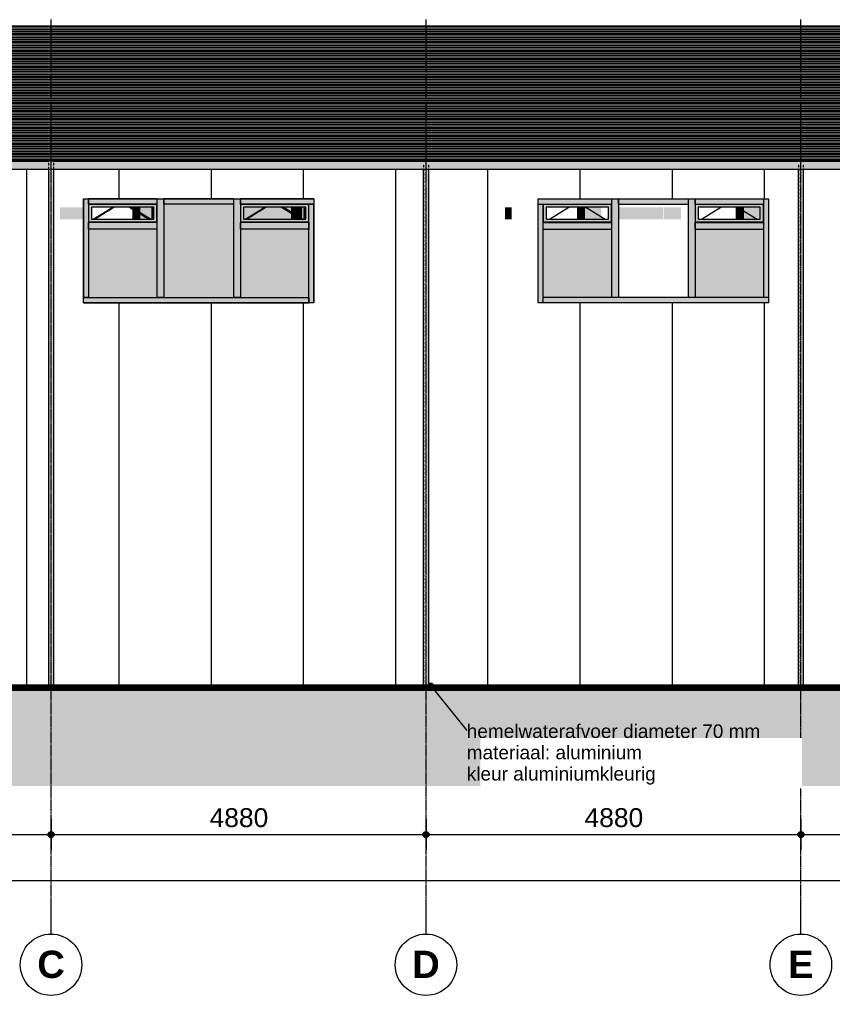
# Model space of a CAD drawing. Header units: millimetres. Extents: x 48682 to 485846, y -7071 to 11878.
# Drawn here: x 60914 to 71495, y -4018 to 8686 of the extents above; entities that cross this region are included whole.
import ezdxf

# ---------------------------------------------------------------- set-up
doc = ezdxf.new("R2010")
doc.units = ezdxf.units.MM
doc.linetypes.add('Grid Line', pattern=[22.225, 12.7, -3.175, 3.175, -3.175])
doc.linetypes.add('Hidden', pattern=[4, 2, -2])
for name, color, linetype, lineweight in [('A-ANNO-DIMS', 211, 'Continuous', 9), ('A-ANNO-DIMS-100', 211, 'Continuous', 9), ('A-DETL', 90, 'Continuous', 13), ('A-DOOR', 31, 'Continuous', 18), ('A-DOOR-GLAZ', 31, 'Continuous', 13), ('A-FLOR', 192, 'Continuous', 18), ('A-FLOR-PATT', 8, 'Continuous', 18), ('A-GLAZ', 151, 'Continuous', 18), ('A-GLAZ-CWMG', 51, 'Continuous', 13), ('A-WALL-PATT', 111, 'Continuous', 13), ('C-TOPO', 7, 'Continuous', 13), ('G-ANNO-TEXT', 231, 'Continuous', 9), ('S-COLS', 52, 'Continuous', 18), ('S-COLS-HDLN', 52, 'Hidden', 9), ('S-FNDN', 32, 'Continuous', 18), ('S-GRID', 1, 'Continuous', 9), ('S-GRID-IDEN', 1, 'Continuous', 18)]:
    doc.layers.add(name, color=color, linetype=linetype, lineweight=lineweight)
doc.styles.add('Arial', font='arial.ttf', dxfattribs={"height": 177.035928})
doc.styles.add('Arial_1', font='arial.ttf', dxfattribs={"height": 245.883234})
doc.styles.add('Arial_B', font='', dxfattribs={"height": 355.164671})
doc.styles.get('Arial_B').set_extended_font_data('Arial', bold=True)
doc.dimstyles.new('2_5mm', dxfattribs={"dimscale": 304.8, "dimtxt": 250, "dimasz": 0.918635, "dimexe": 0.656168, "dimexo": 0.0625, "dimgap": 0.082021, "dimtad": 1, "dimdec": 4, "dimzin": 0, "dimdsep": 46, "dimtxsty": 'Arial_1', "dimblk1": 'DOTSMALL', "dimblk2": 'DOTSMALL', "dimsah": 1, "dimcen": 0.09, "dimdle": 0.656168, "dimazin": 0, "dimtfac": 1, "dimtdec": 4, "dimtix": 1, "dimtmove": 0, "dimatfit": 3, "dimfxl": 0.656168, "dimfxlon": 1, "dimtvp": 1, "dimtolj": 1, "dimtzin": 0, "dimlwd": 13, "dimlwe": 13, "dimarcsym": 2})

# ---------------------------------------------------------------- blocks, each defined once
blk = doc.blocks.new('300_28_ISR_kolom_buis - ø70x3_6 2-8503993-200_rechts')
at = {"layer": 'S-COLS-HDLN', "linetype": 'Continuous', "lineweight": 18}
for points in [[(66196, 0), (66205, 0), (66205, 6740), (66170, 6740), (66170, 0), (66187, 0)], [(66214, 0), (66240, 0), (66240, 6740), (66205, 6740), (66205, 0)]]:
    blk.add_hatch(color=256, dxfattribs=at).paths.add_polyline_path(points, flags=0)
at = {"layer": 'A-DETL', "lineweight": 18}
for p, q in [((66170, 6740), (66170, 0)), ((66240, 0), (66240, 6740))]:
    blk.add_line(p, q, dxfattribs=at)
at = {"layer": 'S-COLS', "linetype": 'Hidden', "lineweight": 9}
for p, q in [((66173, 6800), (66173, 0)), ((66236, 6800), (66236, 0))]:
    blk.add_line(p, q, dxfattribs=at)
blk = doc.blocks.new('300_28_ISR_kolom_buis - ø70x3_6 2-V1-200_rechts')
at = {"layer": 'S-COLS-HDLN', "linetype": 'Continuous', "lineweight": 18}
h = blk.add_hatch(color=256, dxfattribs=at)
h.paths.add_polyline_path([(75964, 0), (75964, 6740), (75929, 6740), (75929, 0), (75955, 0)], flags=0)
h.paths.add_polyline_path([(75964, 6840), (75964, 6850), (75929, 6849), (75930, 6847), (75934, 6845), (75947, 6841), (75964, 6840)], flags=0)
h = blk.add_hatch(color=256, dxfattribs=at)
h.paths.add_polyline_path([(75964, 0), (75999, 0), (75999, 6740), (75964, 6740), (75964, 249)], flags=0)
h.paths.add_polyline_path([(75964, 6840), (75982, 6841), (75995, 6845), (75998, 6847), (75999, 6850), (75964, 6850)], flags=0)
at = {"layer": 'A-DETL', "lineweight": 18}
for p, q in [((75929, 6850), (75929, 6841)), ((75929, 6850), (75964, 6850)), ((75929, 6740), (75929, 0)), ((75964, 6850), (75999, 6850)), ((75999, 6841), (75999, 6850)), ((75999, 0), (75999, 6740))]:
    blk.add_line(p, q, dxfattribs=at)
at = {"layer": 'S-COLS', "linetype": 'Hidden', "lineweight": 9}
for p, q in [((75933, 6850), (75933, 0)), ((75996, 6850), (75996, 0))]:
    blk.add_line(p, q, dxfattribs=at)
blk = doc.blocks.new('32_DO_glas - 01-8532440-200_rechts')
at = {"layer": 'A-DOOR-GLAZ'}
blk.add_hatch(color=256, dxfattribs=at).paths.add_polyline_path([(70556, 6085), (70556, 6243), (70333, 6243), (70333, 6085), (70453, 6085)], flags=0)
blk = doc.blocks.new('Rectangular Mullion - 32_tussen_90x100-8431527-200_rechts')
at = {"layer": 'A-GLAZ-CWMG'}
blk.add_hatch(color=256, dxfattribs=at).paths.add_polyline_path([(68265, 6085), (68265, 6243), (68175, 6243), (68175, 6085), (68220, 6085)], flags=0)
for p, q in [((68175, 6243), (68175, 6085)), ((68265, 6243), (68265, 6085))]:
    blk.add_line(p, q, dxfattribs=at)
blk = doc.blocks.new('31_WI_RT62_BI_raam - BI_val-8481284-200_rechts')
at = {"layer": 'A-GLAZ'}
for points in [[(62642, 6085), (62642, 6243), (62640, 6243), (62640, 6085)], [(62643, 6085), (62661, 6085), (62661, 6243), (62642, 6243), (62642, 6085)]]:
    blk.add_hatch(color=256, dxfattribs=at).paths.add_polyline_path(points, flags=0)
at = {"layer": 'A-GLAZ', "lineweight": 13}
for p, q in [((61874, 6085), (62127, 6243)), ((62346, 6243), (62599, 6085))]:
    blk.add_line(p, q, dxfattribs=at)
at = {"layer": 'A-GLAZ', "linetype": 'Hidden', "lineweight": 13}
for p, q in [((61874, 6085), (62127, 6243)), ((62346, 6243), (62599, 6085))]:
    blk.add_line(p, q, dxfattribs=at)
at = {"layer": 'A-GLAZ'}
for p, q in [((62640, 6085), (62640, 6243)), ((62642, 6085), (62642, 6243))]:
    blk.add_line(p, q, dxfattribs=at)
blk = doc.blocks.new('31_WI_RT62_BI_raam - BI_val-8509481-200_rechts')
at = {"layer": 'A-GLAZ'}
for points in [[(64621, 6085), (64621, 6243), (64619, 6243), (64619, 6085)], [(64621, 6085), (64639, 6085), (64639, 6243), (64621, 6243), (64621, 6085)]]:
    blk.add_hatch(color=256, dxfattribs=at).paths.add_polyline_path(points, flags=0)
at = {"layer": 'A-GLAZ', "lineweight": 13}
for p, q in [((63852, 6085), (64105, 6243)), ((64324, 6243), (64578, 6085))]:
    blk.add_line(p, q, dxfattribs=at)
at = {"layer": 'A-GLAZ', "linetype": 'Hidden', "lineweight": 13}
for p, q in [((63852, 6085), (64105, 6243)), ((64324, 6243), (64578, 6085))]:
    blk.add_line(p, q, dxfattribs=at)
at = {"layer": 'A-GLAZ'}
for p, q in [((64619, 6085), (64619, 6243)), ((64621, 6085), (64621, 6243))]:
    blk.add_line(p, q, dxfattribs=at)
blk = doc.blocks.new('32_DO_glas - 01-8532562-200_rechts')
at = {"layer": 'A-DOOR-GLAZ'}
blk.add_hatch(color=256, dxfattribs=at).paths.add_polyline_path([(91831, 6085), (91919, 6085), (91919, 6243), (91831, 6243), (91831, 6118)], flags=0)
blk = doc.blocks.new('32_DO_glas - 01-8656808-200_rechts')
at = {"layer": 'A-DOOR-GLAZ'}
blk.add_hatch(color=256, dxfattribs=at).paths.add_polyline_path([(60684, 6085), (60797, 6085), (60797, 6243), (60409, 6243), (60409, 6085)], flags=0)
blk = doc.blocks.new('Rectangular Mullion - 32_tussen_90x100-8469392-200_rechts')
at = {"layer": 'A-GLAZ-CWMG'}
blk.add_hatch(color=256, dxfattribs=at).paths.add_polyline_path([(73663, 6085), (73698, 6085), (73698, 6243), (73608, 6243), (73608, 6085)], flags=0)
for p, q in [((73608, 6243), (73608, 6085)), ((73698, 6243), (73698, 6085))]:
    blk.add_line(p, q, dxfattribs=at)
blk = doc.blocks.new('31_WI_RT62_BI_raam - BI_draaival_links-8656817-200_rechts')
at = {"layer": 'A-GLAZ'}
for points in [[(64546, 6085), (64551, 6085), (64551, 6243), (64546, 6243), (64546, 6118)], [(64586, 6085), (64586, 6243), (64551, 6243), (64551, 6085), (64581, 6085)]]:
    blk.add_hatch(color=256, dxfattribs=at).paths.add_polyline_path(points, flags=0)
for p, q in [((64551, 6085), (64551, 6243)), ((64586, 6243), (64586, 6085))]:
    blk.add_line(p, q, dxfattribs=at)
blk = doc.blocks.new('32_DO_glas - 01-8656816-200_rechts')
at = {"layer": 'A-DOOR-GLAZ'}
blk.add_hatch(color=256, dxfattribs=at).paths.add_polyline_path([(64173, 6085), (64456, 6085), (64456, 6243), (63831, 6243), (63831, 6085), (64033, 6085)], flags=0)
blk = doc.blocks.new('32_DO_glas - 01-8509510-200_rechts')
at = {"layer": 'A-DOOR-GLAZ'}
blk.add_hatch(color=256, dxfattribs=at).paths.add_polyline_path([(102829, 5067), (103717, 5067), (103717, 5955), (102829, 5955), (102829, 5252)], flags=0)
blk = doc.blocks.new('Rectangular Mullion - 32_rechts_67x100_vlak-8481124-200_rechts')
at = {"layer": 'A-GLAZ-CWMG'}
blk.add_hatch(color=256, dxfattribs=at).paths.add_polyline_path([(101295, 6283), (101739, 6283), (101739, 6350), (100851, 6350), (100851, 6283), (101156, 6283)], flags=0)
for p, q in [((100851, 6283), (100851, 6350)), ((101739, 6350), (100851, 6350)), ((101739, 6283), (100851, 6283)), ((101739, 6350), (101739, 6283))]:
    blk.add_line(p, q, dxfattribs=at)
blk = doc.blocks.new('Rectangular Mullion - 32_links_67x100_vlak-8481125-200_rechts')
at = {"layer": 'A-GLAZ-CWMG'}
blk.add_hatch(color=256, dxfattribs=at).paths.add_polyline_path([(102831, 5000), (103717, 5000), (103717, 5067), (102784, 5067), (102784, 5000)], flags=0)
for p, q in [((102784, 5067), (103717, 5067)), ((102784, 5000), (103717, 5000)), ((103717, 5067), (103717, 5000))]:
    blk.add_line(p, q, dxfattribs=at)
blk = doc.blocks.new('Rectangular Mullion - 32_rechts_67x100_vlak-8509514-200_rechts')
at = {"layer": 'A-GLAZ-CWMG'}
blk.add_hatch(color=256, dxfattribs=at).paths.add_polyline_path([(100851, 5067), (100851, 6000), (100784, 6000), (100784, 5067)], flags=0)
for p, q in [((100784, 6000), (100784, 5067)), ((100851, 6000), (100851, 5067)), ((100851, 5067), (100784, 5067))]:
    blk.add_line(p, q, dxfattribs=at)
blk = doc.blocks.new('Rectangular Mullion - 32_links_67x100_vlak-8481179-200_rechts')
at = {"layer": 'A-GLAZ-CWMG'}
blk.add_hatch(color=256, dxfattribs=at).paths.add_polyline_path([(103784, 6000), (103784, 6283), (103717, 6283), (103717, 6000)], flags=0)
for p, q in [((103717, 6283), (103784, 6283)), ((103717, 6000), (103717, 6283)), ((103784, 6000), (103784, 6283))]:
    blk.add_line(p, q, dxfattribs=at)
blk = doc.blocks.new('32_DO_glas - 01-8466179-200_rechts')
at = {"layer": 'A-DOOR-GLAZ'}
blk.add_hatch(color=256, dxfattribs=at).paths.add_polyline_path([(102412, 5067), (102739, 5067), (102739, 6283), (101829, 6283), (101829, 5067), (102272, 5067)], flags=0)
blk = doc.blocks.new('Rectangular Mullion - 32_rechts_67x100_vlak-8481126-200_rechts')
at = {"layer": 'A-GLAZ-CWMG'}
blk.add_hatch(color=256, dxfattribs=at).paths.add_polyline_path([(103249, 6283), (103784, 6283), (103784, 6350), (102829, 6350), (102829, 6283), (103110, 6283)], flags=0)
for p, q in [((102829, 6283), (102829, 6350)), ((103784, 6350), (102829, 6350)), ((103784, 6283), (102829, 6283)), ((103784, 6350), (103784, 6283))]:
    blk.add_line(p, q, dxfattribs=at)
blk = doc.blocks.new('Rectangular Mullion - 32_links_67x100_vlak-8480892-200_rechts')
at = {"layer": 'A-GLAZ-CWMG'}
blk.add_hatch(color=256, dxfattribs=at).paths.add_polyline_path([(102784, 5000), (102784, 5067), (101784, 5067), (101784, 5000), (102552, 5000)], flags=0)
for p, q in [((101784, 5067), (102784, 5067)), ((101784, 5000), (102784, 5000))]:
    blk.add_line(p, q, dxfattribs=at)
blk = doc.blocks.new('Rectangular Mullion - 32_tussen_90x100-8249768-200_rechts')
at = {"layer": 'A-GLAZ-CWMG'}
blk.add_hatch(color=256, dxfattribs=at).paths.add_polyline_path([(102829, 5067), (102829, 6000), (102739, 6000), (102739, 5067)], flags=0)
for p, q in [((102739, 6000), (102739, 5067)), ((102829, 6000), (102829, 5067)), ((102829, 5067), (102739, 5067))]:
    blk.add_line(p, q, dxfattribs=at)
blk = doc.blocks.new('Rectangular Mullion - 32_rechts_67x100_vlak-8481127-200_rechts')
at = {"layer": 'A-GLAZ-CWMG'}
blk.add_hatch(color=256, dxfattribs=at).paths.add_polyline_path([(102272, 6283), (102739, 6283), (102739, 6350), (101829, 6350), (101829, 6283), (102133, 6283)], flags=0)
for p, q in [((101829, 6283), (101829, 6350)), ((102739, 6350), (101829, 6350)), ((102739, 6283), (101829, 6283)), ((102739, 6350), (102739, 6283))]:
    blk.add_line(p, q, dxfattribs=at)
blk = doc.blocks.new('Rectangular Mullion - 32_links_67x100_vlak-8480894-200_rechts')
at = {"layer": 'A-GLAZ-CWMG'}
blk.add_hatch(color=256, dxfattribs=at).paths.add_polyline_path([(101435, 5000), (101784, 5000), (101784, 5067), (100784, 5067), (100784, 5000), (101156, 5000)], flags=0)
for p, q in [((100784, 5000), (100784, 5067)), ((100784, 5067), (101784, 5067)), ((100784, 5000), (101784, 5000))]:
    blk.add_line(p, q, dxfattribs=at)
blk = doc.blocks.new('31_WI_RT62_BI_raam - BI_val-V10-200_rechts')
at = {"layer": 'A-GLAZ'}
h = blk.add_hatch(color=256, dxfattribs=at)
h.paths.add_polyline_path([(102829, 6045), (103717, 6045), (103717, 6283), (102829, 6283), (102829, 6112)], flags=0)
h.paths.add_polyline_path([(102869, 6050), (102834, 6050), (102834, 6278), (103712, 6278), (103712, 6050), (102970, 6050)], flags=0)
h = blk.add_hatch(color=256, dxfattribs=at)
h.paths.add_polyline_path([(102834, 6050), (103712, 6050), (103712, 6278), (102834, 6278), (102834, 6118)], flags=0)
h.paths.add_polyline_path([(103677, 6085), (102869, 6085), (102869, 6243), (103677, 6243), (103677, 6118)], flags=0)
for p, q in [((102834, 6050), (102834, 6278)), ((103712, 6278), (102834, 6278)), ((102869, 6243), (102869, 6085)), ((103677, 6243), (102869, 6243)), ((103677, 6085), (103677, 6243)), ((103712, 6278), (103712, 6050)), ((103712, 6050), (102834, 6050)), ((102869, 6085), (103677, 6085))]:
    blk.add_line(p, q, dxfattribs=at)
at = {"layer": 'A-GLAZ', "lineweight": 13}
for p, q in [((103164, 6243), (102911, 6085)), ((103636, 6085), (103383, 6243))]:
    blk.add_line(p, q, dxfattribs=at)
at = {"layer": 'A-GLAZ', "linetype": 'Hidden', "lineweight": 13}
for p, q in [((103164, 6243), (102911, 6085)), ((103636, 6085), (103383, 6243))]:
    blk.add_line(p, q, dxfattribs=at)
blk = doc.blocks.new('Rectangular Mullion - 32_rechts_67x100_vlak-8481204-200_rechts')
at = {"layer": 'A-GLAZ-CWMG'}
blk.add_hatch(color=256, dxfattribs=at).paths.add_polyline_path([(100784, 6000), (100851, 6000), (100851, 6350), (100784, 6350), (100784, 6022)], flags=0)
for p, q in [((100784, 6350), (100851, 6350)), ((100784, 6350), (100784, 6000)), ((100851, 6350), (100851, 6000))]:
    blk.add_line(p, q, dxfattribs=at)
blk = doc.blocks.new('Rectangular Mullion - 32_links_67x100_vlak-8509530-200_rechts')
at = {"layer": 'A-GLAZ-CWMG'}
blk.add_hatch(color=256, dxfattribs=at).paths.add_polyline_path([(103784, 5000), (103784, 6000), (103717, 6000), (103717, 5000)], flags=0)
for p, q in [((103717, 5000), (103717, 6000)), ((103784, 5000), (103784, 6000)), ((103784, 5000), (103717, 5000))]:
    blk.add_line(p, q, dxfattribs=at)
blk = doc.blocks.new('Rectangular Mullion - 32_tussen_90x100-8481085-200_rechts')
at = {"layer": 'A-GLAZ-CWMG'}
blk.add_hatch(color=256, dxfattribs=at).paths.add_polyline_path([(103389, 5955), (103717, 5955), (103717, 6045), (102829, 6045), (102829, 5955), (103110, 5955)], flags=0)
for p, q in [((102829, 5955), (102829, 6045)), ((103717, 6045), (102829, 6045)), ((103717, 6045), (103717, 5955)), ((103717, 5955), (102829, 5955))]:
    blk.add_line(p, q, dxfattribs=at)
blk = doc.blocks.new('Rectangular Mullion - 32_tussen_90x100-8481164-200_rechts')
at = {"layer": 'A-GLAZ-CWMG'}
blk.add_hatch(color=256, dxfattribs=at).paths.add_polyline_path([(102739, 6000), (102829, 6000), (102829, 6350), (102739, 6350), (102739, 6022)], flags=0)
for p, q in [((102739, 6350), (102829, 6350)), ((102739, 6350), (102739, 6000)), ((102829, 6350), (102829, 6000))]:
    blk.add_line(p, q, dxfattribs=at)
blk = doc.blocks.new('32_DO_glas - 01-8692261-200_rechts')
at = {"layer": 'A-DOOR-GLAZ'}
blk.add_hatch(color=256, dxfattribs=at).paths.add_polyline_path([(112321, 5067), (112536, 5067), (112536, 5955), (111648, 5955), (111648, 5067)], flags=0)
blk = doc.blocks.new('Rectangular Mullion - 32_rechts_67x100_vlak-8692244-200_rechts')
at = {"layer": 'A-GLAZ-CWMG'}
blk.add_hatch(color=256, dxfattribs=at).paths.add_polyline_path([(113995, 6283), (114514, 6283), (114514, 6350), (113626, 6350), (113626, 6283), (113716, 6283)], flags=0)
for p, q in [((113626, 6283), (113626, 6350)), ((113626, 6350), (114514, 6350)), ((113626, 6283), (114514, 6283)), ((114514, 6350), (114514, 6283))]:
    blk.add_line(p, q, dxfattribs=at)
blk = doc.blocks.new('Rectangular Mullion - 32_links_67x100_vlak-8692245-200_rechts')
at = {"layer": 'A-GLAZ-CWMG'}
blk.add_hatch(color=256, dxfattribs=at).paths.add_polyline_path([(111648, 5000), (112581, 5000), (112581, 5067), (111648, 5067)], flags=0)
for p, q in [((111648, 5000), (111648, 5067)), ((112581, 5067), (111648, 5067)), ((112581, 5000), (111648, 5000))]:
    blk.add_line(p, q, dxfattribs=at)
blk = doc.blocks.new('Rectangular Mullion - 32_rechts_67x100_vlak-8692262-200_rechts')
at = {"layer": 'A-GLAZ-CWMG'}
blk.add_hatch(color=256, dxfattribs=at).paths.add_polyline_path([(114554, 5067), (114581, 5067), (114581, 6000), (114514, 6000), (114514, 5067)], flags=0)
for p, q in [((114514, 6000), (114514, 5067)), ((114581, 6000), (114581, 5067)), ((114581, 5067), (114514, 5067))]:
    blk.add_line(p, q, dxfattribs=at)
blk = doc.blocks.new('Rectangular Mullion - 32_links_67x100_vlak-8692263-200_rechts')
at = {"layer": 'A-GLAZ-CWMG'}
blk.add_hatch(color=256, dxfattribs=at).paths.add_polyline_path([(111648, 6000), (111648, 6283), (111581, 6283), (111581, 6000)], flags=0)
for p, q in [((111581, 6283), (111648, 6283)), ((111581, 6000), (111581, 6283)), ((111648, 6000), (111648, 6283))]:
    blk.add_line(p, q, dxfattribs=at)
blk = doc.blocks.new('32_DO_glas - 01-8469398-200_rechts')
at = {"layer": 'A-DOOR-GLAZ'}
blk.add_hatch(color=256, dxfattribs=at).paths.add_polyline_path([(99255, 6085), (99835, 6085), (99835, 6243), (99255, 6243), (99255, 6214)], flags=0)
blk = doc.blocks.new('Rectangular Mullion - 32_rechts_67x100_vlak-8692246-200_rechts')
at = {"layer": 'A-GLAZ-CWMG'}
blk.add_hatch(color=256, dxfattribs=at).paths.add_polyline_path([(111581, 6283), (112536, 6283), (112536, 6350), (111581, 6350)], flags=0)
for p, q in [((111581, 6283), (111581, 6350)), ((111581, 6350), (112536, 6350)), ((111581, 6283), (112536, 6283)), ((112536, 6350), (112536, 6283))]:
    blk.add_line(p, q, dxfattribs=at)
blk = doc.blocks.new('Rectangular Mullion - 32_links_67x100_vlak-8692247-200_rechts')
at = {"layer": 'A-GLAZ-CWMG'}
blk.add_hatch(color=256, dxfattribs=at).paths.add_polyline_path([(112581, 5000), (113581, 5000), (113581, 5067), (112581, 5067)], flags=0)
for p, q in [((113581, 5067), (112581, 5067)), ((113581, 5000), (112581, 5000))]:
    blk.add_line(p, q, dxfattribs=at)
blk = doc.blocks.new('Rectangular Mullion - 32_tussen_90x100-8256226-200_rechts')
at = {"layer": 'A-GLAZ-CWMG'}
blk.add_hatch(color=256, dxfattribs=at).paths.add_polyline_path([(112626, 5067), (112626, 6000), (112536, 6000), (112536, 5067)], flags=0)
for p, q in [((112536, 6000), (112536, 5067)), ((112626, 6000), (112626, 5067)), ((112626, 5067), (112536, 5067))]:
    blk.add_line(p, q, dxfattribs=at)
blk = doc.blocks.new('Rectangular Mullion - 32_rechts_67x100_vlak-8692248-200_rechts')
at = {"layer": 'A-GLAZ-CWMG'}
blk.add_hatch(color=256, dxfattribs=at).paths.add_polyline_path([(112626, 6283), (113536, 6283), (113536, 6350), (112626, 6350)], flags=0)
for p, q in [((112626, 6283), (112626, 6350)), ((112626, 6350), (113536, 6350)), ((112626, 6283), (113536, 6283)), ((113536, 6350), (113536, 6283))]:
    blk.add_line(p, q, dxfattribs=at)
blk = doc.blocks.new('Rectangular Mullion - 32_links_67x100_vlak-8692249-200_rechts')
at = {"layer": 'A-GLAZ-CWMG'}
blk.add_hatch(color=256, dxfattribs=at).paths.add_polyline_path([(113581, 5000), (114581, 5000), (114581, 5067), (113581, 5067)], flags=0)
for p, q in [((114581, 5067), (113581, 5067)), ((114581, 5000), (113581, 5000)), ((114581, 5067), (114581, 5000))]:
    blk.add_line(p, q, dxfattribs=at)
blk = doc.blocks.new('31_WI_RT62_BI_raam - BI_val-8692271-200_rechts')
at = {"layer": 'A-GLAZ'}
h = blk.add_hatch(color=256, dxfattribs=at)
h.paths.add_polyline_path([(112531, 6045), (112536, 6045), (112536, 6283), (111648, 6283), (111648, 6045), (112496, 6045)], flags=0)
h.paths.add_polyline_path([(112460, 6050), (111653, 6050), (111653, 6278), (112531, 6278), (112531, 6050), (112496, 6050)], flags=0)
h = blk.add_hatch(color=256, dxfattribs=at)
h.paths.add_polyline_path([(111653, 6050), (112531, 6050), (112531, 6278), (111653, 6278), (111653, 6118)], flags=0)
h.paths.add_polyline_path([(112042, 6085), (111688, 6085), (111688, 6243), (112496, 6243), (112496, 6085), (112321, 6085)], flags=0)
for p, q in [((111653, 6050), (111653, 6278)), ((112531, 6278), (111653, 6278)), ((111688, 6243), (111688, 6085)), ((112496, 6243), (111688, 6243)), ((112496, 6085), (112496, 6243)), ((112531, 6278), (112531, 6050)), ((112531, 6050), (111653, 6050)), ((111688, 6085), (112496, 6085))]:
    blk.add_line(p, q, dxfattribs=at)
at = {"layer": 'A-GLAZ', "lineweight": 13}
for p, q in [((111729, 6085), (111983, 6243)), ((112201, 6243), (112455, 6085))]:
    blk.add_line(p, q, dxfattribs=at)
at = {"layer": 'A-GLAZ', "linetype": 'Hidden', "lineweight": 13}
for p, q in [((111729, 6085), (111983, 6243)), ((112201, 6243), (112455, 6085))]:
    blk.add_line(p, q, dxfattribs=at)
blk = doc.blocks.new('Rectangular Mullion - 32_rechts_67x100_vlak-8692278-200_rechts')
at = {"layer": 'A-GLAZ-CWMG'}
blk.add_hatch(color=256, dxfattribs=at).paths.add_polyline_path([(114581, 6000), (114581, 6350), (114514, 6350), (114514, 6000), (114554, 6000)], flags=0)
for p, q in [((114514, 6350), (114581, 6350)), ((114514, 6350), (114514, 6000)), ((114581, 6350), (114581, 6000))]:
    blk.add_line(p, q, dxfattribs=at)
blk = doc.blocks.new('Rectangular Mullion - 32_links_67x100_vlak-8692279-200_rechts')
at = {"layer": 'A-GLAZ-CWMG'}
blk.add_hatch(color=256, dxfattribs=at).paths.add_polyline_path([(111648, 5000), (111648, 6000), (111581, 6000), (111581, 5000)], flags=0)
for p, q in [((111581, 5000), (111581, 6000)), ((111648, 5000), (111648, 6000)), ((111648, 5000), (111581, 5000))]:
    blk.add_line(p, q, dxfattribs=at)
blk = doc.blocks.new('Rectangular Mullion - 32_tussen_90x100-8692250-200_rechts')
at = {"layer": 'A-GLAZ-CWMG'}
blk.add_hatch(color=256, dxfattribs=at).paths.add_polyline_path([(111648, 5955), (112536, 5955), (112536, 6045), (111648, 6045), (111648, 6022)], flags=0)
for p, q in [((111648, 5955), (111648, 6045)), ((111648, 6045), (112536, 6045)), ((112536, 6045), (112536, 5955)), ((111648, 5955), (112536, 5955))]:
    blk.add_line(p, q, dxfattribs=at)
blk = doc.blocks.new('Rectangular Mullion - 32_tussen_90x100-8692251-200_rechts')
at = {"layer": 'A-GLAZ-CWMG'}
blk.add_hatch(color=256, dxfattribs=at).paths.add_polyline_path([(112536, 6000), (112626, 6000), (112626, 6350), (112536, 6350), (112536, 6022)], flags=0)
for p, q in [((112536, 6350), (112626, 6350)), ((112536, 6350), (112536, 6000)), ((112626, 6350), (112626, 6000))]:
    blk.add_line(p, q, dxfattribs=at)
blk = doc.blocks.new('Grid - r_4_0mm-300507-200_rechts')
at = {"layer": 'S-GRID-IDEN'}
blk.add_circle((51565, -3618), 400, dxfattribs=at)
blk = doc.blocks.new('DIMBLOCK2-200_rechts')
at = {"layer": 'A-ANNO-DIMS-100', "lineweight": 25}
h = blk.add_hatch(color=256, dxfattribs=at)
edge = h.paths.add_edge_path(flags=0)
edge.add_arc((56445, -1923), 35, 0, 360)
h = blk.add_hatch(color=256, dxfattribs=at)
edge = h.paths.add_edge_path(flags=0)
edge.add_arc((61325, -1923), 35, 0, 360)
at = {"layer": 'A-ANNO-DIMS-100', "lineweight": 13}
for p, q in [((56445, -1723), (56445, -2123)), ((56445, -1923), (56445, -1723)), ((61325, -1723), (61325, -2123)), ((61325, -1923), (61325, -1723)), ((56445, -1923), (61325, -1923))]:
    blk.add_line(p, q, dxfattribs=at)
at = {"layer": 'A-ANNO-DIMS-100', "lineweight": 25}
for centre in [(56445, -1923), (61325, -1923)]:
    blk.add_circle(centre, 35, dxfattribs=at)
at = {"layer": 'A-ANNO-DIMS-100', "color": 0, "lineweight": 13, "insert": (58508, -1580), "char_height": 245.9, "width": 904.62, "attachment_point": 1, "line_spacing_factor": 0.938532, "style": 'Arial_1'}
blk.add_mtext('4880', dxfattribs=at)
blk = doc.blocks.new('_DotSmall')
at = {"color": 0, "linetype": 'ByBlock', "const_width": 0.5}
blk.add_lwpolyline([(-0.0625, 0, 1), (0.0625, 0, 1)], format="xyb", close=True, dxfattribs=at)
blk = doc.blocks.new('DIMBLOCK3-200_rechts')
at = {"layer": 'A-ANNO-DIMS-100', "lineweight": 25}
h = blk.add_hatch(color=256, dxfattribs=at)
edge = h.paths.add_edge_path(flags=0)
edge.add_arc((61325, -1923), 35, 0, 360)
h = blk.add_hatch(color=256, dxfattribs=at)
edge = h.paths.add_edge_path(flags=0)
edge.add_arc((66205, -1923), 35, 0, 360)
at = {"layer": 'A-ANNO-DIMS-100', "lineweight": 13}
for p, q in [((61325, -1723), (61325, -2123)), ((61325, -1923), (61325, -1723)), ((66205, -1723), (66205, -2123)), ((66205, -1923), (66205, -1723)), ((61325, -1923), (66205, -1923))]:
    blk.add_line(p, q, dxfattribs=at)
at = {"layer": 'A-ANNO-DIMS-100', "lineweight": 25}
for centre in [(61325, -1923), (66205, -1923)]:
    blk.add_circle(centre, 35, dxfattribs=at)
at = {"layer": 'A-ANNO-DIMS-100', "color": 0, "lineweight": 13, "insert": (63388, -1580), "char_height": 245.9, "width": 904.62, "attachment_point": 1, "line_spacing_factor": 0.938532, "style": 'Arial_1'}
blk.add_mtext('4880', dxfattribs=at)
blk = doc.blocks.new('DIMBLOCK4-200_rechts')
at = {"layer": 'A-ANNO-DIMS-100', "lineweight": 25}
h = blk.add_hatch(color=256, dxfattribs=at)
edge = h.paths.add_edge_path(flags=0)
edge.add_arc((66205, -1923), 35, 0, 360)
h = blk.add_hatch(color=256, dxfattribs=at)
edge = h.paths.add_edge_path(flags=0)
edge.add_arc((71085, -1923), 35, 0, 360)
at = {"layer": 'A-ANNO-DIMS-100', "lineweight": 13}
for p, q in [((66205, -1723), (66205, -2123)), ((66205, -1923), (66205, -1723)), ((71085, -1723), (71085, -2123)), ((71085, -1923), (71085, -1723)), ((66205, -1923), (71085, -1923))]:
    blk.add_line(p, q, dxfattribs=at)
at = {"layer": 'A-ANNO-DIMS-100', "lineweight": 25}
for centre in [(66205, -1923), (71085, -1923)]:
    blk.add_circle(centre, 35, dxfattribs=at)
at = {"layer": 'A-ANNO-DIMS-100', "color": 0, "lineweight": 13, "insert": (68268, -1580), "char_height": 245.9, "width": 904.62, "attachment_point": 1, "line_spacing_factor": 0.938532, "style": 'Arial_1'}
blk.add_mtext('4880', dxfattribs=at)
blk = doc.blocks.new('DIMBLOCK5-200_rechts')
at = {"layer": 'A-ANNO-DIMS-100', "lineweight": 25}
h = blk.add_hatch(color=256, dxfattribs=at)
edge = h.paths.add_edge_path(flags=0)
edge.add_arc((71085, -1923), 35, 0, 360)
h = blk.add_hatch(color=256, dxfattribs=at)
edge = h.paths.add_edge_path(flags=0)
edge.add_arc((75964, -1923), 35, 0, 360)
at = {"layer": 'A-ANNO-DIMS-100', "lineweight": 13}
for p, q in [((71085, -1723), (71085, -2123)), ((71085, -1923), (71085, -1723)), ((75964, -1723), (75964, -2123)), ((75964, -1923), (75964, -1723)), ((71085, -1923), (75964, -1923))]:
    blk.add_line(p, q, dxfattribs=at)
at = {"layer": 'A-ANNO-DIMS-100', "lineweight": 25}
for centre in [(71085, -1923), (75964, -1923)]:
    blk.add_circle(centre, 35, dxfattribs=at)
at = {"layer": 'A-ANNO-DIMS-100', "color": 0, "lineweight": 13, "insert": (73147, -1580), "char_height": 245.9, "width": 904.62, "attachment_point": 1, "line_spacing_factor": 0.938532, "style": 'Arial_1'}
blk.add_mtext('4880', dxfattribs=at)
blk = doc.blocks.new('DIMBLOCK14-200_rechts')
at = {"layer": 'A-ANNO-DIMS-100', "lineweight": 25}
h = blk.add_hatch(color=256, dxfattribs=at)
edge = h.paths.add_edge_path(flags=0)
edge.add_arc((51565, -2523), 35, 0, 360)
h = blk.add_hatch(color=256, dxfattribs=at)
edge = h.paths.add_edge_path(flags=0)
edge.add_arc((115002, -2523), 35, 0, 360)
at = {"layer": 'A-ANNO-DIMS-100', "lineweight": 13}
for p, q in [((51565, -2323), (51565, -2723)), ((51565, -2523), (51565, -2323)), ((115002, -2323), (115002, -2723)), ((115002, -2523), (115002, -2323)), ((51365, -2523), (115002, -2523))]:
    blk.add_line(p, q, dxfattribs=at)
at = {"layer": 'A-ANNO-DIMS-100', "lineweight": 25}
for centre in [(51565, -2523), (115002, -2523)]:
    blk.add_circle(centre, 35, dxfattribs=at)
at = {"layer": 'A-ANNO-DIMS-100', "color": 0, "lineweight": 13, "insert": (82813, -2180), "char_height": 245.9, "width": 1130.77, "attachment_point": 1, "line_spacing_factor": 0.938532, "style": 'Arial_1'}
blk.add_mtext('63437', dxfattribs=at)

msp = doc.modelspace()

# ---------------------------------------------------------------- hatches: boundary and pattern name
at = {"layer": 'A-FLOR'}
msp.add_hatch(color=256, dxfattribs=at).paths.add_polyline_path([(115111.81041, 6740), (115552.45215, 6740), (115552.45215, 6840), (51145.45215, 6840), (51145.45215, 6740), (114972.25142, 6740)], flags=0)
at = {"layer": 'A-FLOR-PATT', "lineweight": 9}
h = msp.add_hatch(dxfattribs=at)
h.set_pattern_fill('FP_4', color=256, style=0, pattern_type=2)
h.set_pattern_definition([(0, (0, -8981.513), (0, 20.878), [])])
h.paths.add_polyline_path([(51145.45215, 6840), (115552.45215, 6840), (115552.45215, 8599.32706), (51145.45215, 8599.32706), (51145.45215, 7946.27762)], flags=0)
h.paths.add_polyline_path([(115002.45215, 6840), (114984.95215, 6841.26764), (114972.14126, 6844.73091), (114968.64474, 6847.01293), (114967.45215, 6850), (115037.45215, 6849.46183), (115036.25955, 6847.01293), (115032.76304, 6844.73091), (115019.95215, 6841.26764), (115011.51081, 6840.3224)], flags=0)
h.paths.add_polyline_path([(90603.60599, 6840), (90586.10599, 6841.26764), (90573.2951, 6844.73091), (90569.79859, 6847.01293), (90568.60599, 6850), (90638.60599, 6849.46183), (90637.4134, 6847.01293), (90633.91688, 6844.73091), (90621.10599, 6841.26764), (90612.66466, 6840.3224)], flags=0)
h.paths.add_polyline_path([(56445.22138, 6840), (56427.72138, 6841.26764), (56414.91049, 6844.73091), (56411.41397, 6847.01293), (56410.22138, 6850), (56480.22138, 6849.46183), (56479.02878, 6847.01293), (56475.53227, 6844.73091), (56462.72138, 6841.26764), (56454.28004, 6840.3224)], flags=0)
h.paths.add_polyline_path([(110122.68292, 6840), (110105.18292, 6841.26764), (110092.37203, 6844.73091), (110088.87551, 6847.01293), (110087.6868, 6850), (110157.68292, 6849.46183), (110156.49032, 6847.01293), (110152.9938, 6844.73091), (110140.18292, 6841.26764), (110131.74158, 6840.3224)], flags=0)
h.paths.add_polyline_path([(61324.99061, 6840), (61307.49061, 6841.26764), (61294.67972, 6844.73091), (61291.1832, 6847.01293), (61289.99061, 6850), (61359.99061, 6849.46183), (61358.79801, 6847.01293), (61355.3015, 6844.73091), (61342.49061, 6841.26764), (61334.04927, 6840.3224)], flags=0)
h.paths.add_polyline_path([(85723.83676, 6840), (85706.33676, 6841.26764), (85693.52587, 6844.73091), (85690.02936, 6847.01293), (85688.83676, 6850), (85758.83676, 6849.46183), (85757.64417, 6847.01293), (85754.14765, 6844.73091), (85741.33676, 6841.26764), (85732.89543, 6840.3224)], flags=0)
h.paths.add_polyline_path([(105242.91368, 6840), (105225.41368, 6841.26764), (105212.6028, 6844.73091), (105209.10628, 6847.01293), (105207.91368, 6850), (105277.91368, 6849.46183), (105276.72109, 6847.01293), (105273.22457, 6844.73091), (105260.41368, 6841.26764), (105251.97235, 6840.3224)], flags=0)
h.paths.add_polyline_path([(95483.37522, 6840), (95465.87522, 6841.26764), (95453.06433, 6844.73091), (95449.56782, 6847.01293), (95448.37522, 6850), (95518.37522, 6849.46183), (95517.18263, 6847.01293), (95513.68611, 6844.73091), (95500.87522, 6841.26764), (95492.43389, 6840.3224)], flags=0)
h.paths.add_polyline_path([(75964.2983, 6840), (75946.7983, 6841.26764), (75933.98741, 6844.73091), (75930.4909, 6847.01293), (75929.2983, 6850), (75999.2983, 6849.46183), (75998.1057, 6847.01293), (75994.60919, 6844.73091), (75981.7983, 6841.26764), (75973.35697, 6840.3224)], flags=0)
h.paths.add_polyline_path([(100363.14445, 6840), (100345.64445, 6841.26764), (100332.83356, 6844.73091), (100329.33705, 6847.01293), (100328.14445, 6850), (100398.14445, 6849.46183), (100396.95186, 6847.01293), (100393.45534, 6844.73091), (100380.64445, 6841.26764), (100372.20312, 6840.3224)], flags=0)
h.paths.add_polyline_path([(80844.06753, 6840), (80826.56753, 6841.26764), (80813.75664, 6844.73091), (80810.26013, 6847.01293), (80809.06753, 6850), (80879.06753, 6849.46183), (80877.87493, 6847.01293), (80874.37842, 6844.73091), (80861.56753, 6841.26764), (80853.1262, 6840.3224)], flags=0)
at = {"layer": 'A-WALL-PATT', "lineweight": 9}
h = msp.add_hatch(dxfattribs=at)
h.set_pattern_fill('FP_3', color=256, style=0, pattern_type=2)
h.set_pattern_definition([(90, (51410.5, 0), (-1200, 7e-14), [])])
h.paths.add_polyline_path([(51460.45215, 0), (56410.22138, 0), (56410.22138, 6740), (51360.45215, 6740), (51360.45215, 800), (51460.45215, 800), (51460.45215, 15.19534)], flags=0)
h.paths.add_polyline_path([(115077.45215, 0), (115077.45215, 6740), (115037.45215, 6740), (115037.45215, 0)], flags=0)
h.paths.add_polyline_path([(114967.45215, 0), (114967.45215, 6740), (110157.68292, 6740), (110157.68292, 0), (114832.69243, 0)], flags=0)
h.paths.add_polyline_path([(110087.68292, 0), (110087.68292, 6740), (105277.91368, 6740), (105277.91368, 0), (108971.21489, 0)], flags=0)
h.paths.add_polyline_path([(56480.22138, 0), (61289.99061, 0), (61289.99061, 6740), (56480.22138, 6740), (56480.22138, 57.01089)], flags=0)
h.paths.add_polyline_path([(61359.99061, 0), (66169.75984, 0), (66169.75984, 6740), (61359.99061, 6740), (61359.99061, 249.43203)], flags=0)
h.paths.add_polyline_path([(66239.75984, 0), (71049.52907, 0), (71049.52907, 6740), (66239.75984, 6740), (66239.75984, 57.01089)], flags=0)
h.paths.add_polyline_path([(71119.52907, 0), (75929.2983, 0), (75929.2983, 6740), (71119.52907, 6740), (71119.52907, 57.01089)], flags=0)
h.paths.add_polyline_path([(75999.2983, 0), (80809.06753, 0), (80809.06753, 6740), (75999.2983, 6740), (75999.2983, 249.43203)], flags=0)
h.paths.add_polyline_path([(80879.06753, 0), (85688.83676, 0), (85688.83676, 6740), (80879.06753, 6740), (80879.06753, 249.43203)], flags=0)
h.paths.add_polyline_path([(85758.83676, 0), (90568.60599, 0), (90568.60599, 6740), (85758.83676, 6740), (85758.83676, 249.43203)], flags=0)
h.paths.add_polyline_path([(90638.60599, 0), (95448.37522, 0), (95448.37522, 6740), (90638.60599, 6740), (90638.60599, 57.01089)], flags=0)
h.paths.add_polyline_path([(105207.91368, 0), (105207.91368, 6740), (100398.14445, 6740), (100398.14445, 0), (105203.12219, 0)], flags=0)
h.paths.add_polyline_path([(95518.37522, 0), (100328.14445, 0), (100328.14445, 6740), (95518.37522, 6740), (95518.37522, 249.43203)], flags=0)
h.paths.add_polyline_path([(106701.46996, 5000), (106701.46996, 6350), (109701.46996, 6350), (109701.46996, 5000), (106738.27107, 5000)], flags=0)
h.paths.add_polyline_path([(93340.60812, 5000), (91024.81894, 5000), (91024.81894, 6350), (94024.81894, 6350), (94024.81894, 5000)], flags=0)
h.paths.add_polyline_path([(87182.39304, 5000), (87182.39304, 6350), (90182.39304, 6350), (90182.39304, 5000), (87758.24856, 5000)], flags=0)
h.paths.add_polyline_path([(54986.6651, 5000), (51986.6651, 5000), (51986.6651, 6350), (54986.6651, 6350), (54986.6651, 5637.22394)], flags=0)
h.paths.add_polyline_path([(77422.85458, 5000), (77422.85458, 6350), (80422.85458, 6350), (80422.85458, 5000), (77430.88337, 5000)], flags=0)
h.paths.add_polyline_path([(62079.39458, 5000), (61746.20356, 5000), (61746.20356, 6350), (64746.20356, 6350), (64746.20356, 5000), (63195.86649, 5000)], flags=0)
h.paths.add_polyline_path([(102272.38342, 5000), (100784.35741, 5000), (100784.35741, 6350), (103784.35741, 6350), (103784.35741, 5000), (102551.5014, 5000)], flags=0)
h.paths.add_polyline_path([(67663.31612, 5000), (67663.31612, 6350), (70663.31612, 6350), (70663.31612, 5000), (68778.22605, 5000)], flags=0)
h.paths.add_polyline_path([(111581.23919, 5000), (111581.23919, 6350), (114581.23919, 6350), (114581.23919, 5000), (112320.63063, 5000)], flags=0)
h.paths.add_polyline_path([(96941.9315, 5000), (96941.9315, 6350), (99941.9315, 6350), (99941.9315, 5000), (97806.49577, 5000)], flags=0)
h.paths.add_polyline_path([(71505.74202, 5000), (71505.74202, 6350), (74505.74202, 6350), (74505.74202, 5000), (71569.40583, 5000)], flags=0)
h.paths.add_polyline_path([(81265.28048, 5000), (81265.28048, 6350), (84265.28048, 6350), (84265.28048, 5000), (82175.889, 5000)], flags=0)
h.paths.add_polyline_path([(60903.77766, 5000), (57903.77766, 5000), (57903.77766, 6350), (60903.77766, 6350), (60903.77766, 5637.22394)], flags=0)
h = msp.add_hatch(dxfattribs=at)
h.set_pattern_fill('FP_1', color=256, style=0, pattern_type=2)
h.set_pattern_definition([(90, (49852.5, 0), (-1200, 7e-14), [])])
h.paths.add_polyline_path([(115217.45215, 800), (115217.45215, 5000), (115177.45215, 5000), (115177.45215, 800)], flags=0)
h.paths.add_polyline_path([(73608.45215, 6085), (73608.45215, 6243), (73590.74202, 6243), (73590.74202, 6085)], flags=0)
h.paths.add_polyline_path([(64618.75215, 6085), (64618.75215, 6243), (64585.74973, 6243), (64585.74973, 6085), (64591.45638, 6085)], flags=0)
h.paths.add_polyline_path([(101435.02948, 6085), (101678.60599, 6085), (101678.60599, 6243), (101402.74973, 6243), (101402.74973, 6085)], flags=0)
h.paths.add_polyline_path([(91386.78227, 6085), (91701.15456, 6085), (91701.15456, 6243), (91131.81894, 6243), (91131.81894, 6085), (91247.22328, 6085)], flags=0)
h.paths.add_polyline_path([(77529.85458, 6085), (77718.04732, 6085), (77718.04732, 6243), (77529.85458, 6243), (77529.85458, 6118.27679)], flags=0)
h.paths.add_polyline_path([(109594.46996, 6085), (109594.46996, 6243), (109286.85697, 6243), (109286.85697, 6085), (109529.45085, 6085)], flags=0)
h.paths.add_polyline_path([(79507.85458, 6085), (79531.15456, 6085), (79531.15456, 6243), (79507.85458, 6243), (79507.85458, 6118.27679)], flags=0)
h.paths.add_polyline_path([(89267.39304, 6085), (90018.04732, 6085), (90018.04732, 6243), (89267.39304, 6243), (89267.39304, 6118.27679)], flags=0)
h.paths.add_polyline_path([(103656.90599, 6085), (103656.90599, 6243), (103136.85697, 6243), (103136.85697, 6085), (103528.41432, 6085)], flags=0)
h.paths.add_polyline_path([(115217.45215, 6350), (115217.45215, 6740), (115177.45215, 6740), (115177.45215, 6350)], flags=0)
at = {"layer": 'C-TOPO'}
msp.add_hatch(color=256, dxfattribs=at).paths.add_polyline_path([(115670.04637, -1289.93709), (120135.93402, -1289.93709), (120135.93402, -10), (48681.73163, -10), (48681.73163, -1289.93709), (114553.57445, -1289.93709)], flags=0)
at = {"layer": 'G-ANNO-TEXT'}
h = msp.add_hatch(color=250, dxfattribs=at)
edge = h.paths.add_edge_path(flags=0)
edge.add_arc((66267.43362, 14.33637), 35, 0, 360)
at = {"layer": 'S-FNDN'}
msp.add_hatch(color=256, dxfattribs=at).paths.add_polyline_path([(114972.25142, -10), (115077.45215, -10), (115077.45215, 0), (51360.45215, 0), (51360.45215, -10), (114832.69243, -10)], flags=0)

# ---------------------------------------------------------------- linework, layer by layer
at = {"layer": 'A-DETL', "lineweight": 18}
for p, q in [((115552.45215, 8600), (51145.45215, 8600)), ((51145.45215, 6740), (115552.45215, 6740)), ((61746.20356, 5000), (61746.20356, 6350)), ((61746.20356, 6350), (64746.20356, 6350)), ((64746.20356, 6350), (64746.20356, 5000)), ((67663.31612, 5000), (67663.31612, 6350)), ((67663.31612, 6350), (70663.31612, 6350)), ((70663.31612, 6350), (70663.31612, 5000)), ((64746.20356, 5000), (61746.20356, 5000)), ((70663.31612, 5000), (67663.31612, 5000)), ((51280.45215, 0), (115177.45215, 0))]:
    msp.add_line(p, q, dxfattribs=at)
at = {"layer": 'A-FLOR'}
msp.add_line((115552.45215, 6840), (51145.45215, 6840), dxfattribs=at)
at = {"layer": 'C-TOPO', "lineweight": 100}
msp.add_line((48681.73163, -10), (120135.93402, -10), dxfattribs=at)
at = {"layer": 'C-TOPO'}
msp.add_line((48681.73163, -10), (120135.93402, -10), dxfattribs=at)
at = {"layer": 'G-ANNO-TEXT', "color": 250}
msp.add_line((66267.43362, 14.33637), (66734.91498, -567.77038), dxfattribs=at)
msp.add_circle((66267.43362, 14.33637), 35, dxfattribs=at)
at = {"layer": 'S-GRID', "lineweight": 18}
for p, q in [((61324.99061, 8285.92369), (61324.99061, 8685.92369)), ((66204.75984, 8285.92369), (66204.75984, 8685.92369)), ((71084.52907, 8285.92369), (71084.52907, 8685.92369)), ((61324.99061, -3217.9225), (61324.99061, -2817.9225)), ((66204.75984, -3217.9225), (66204.75984, -2817.9225)), ((71084.52907, -3217.9225), (71084.52907, -2817.9225))]:
    msp.add_line(p, q, dxfattribs=at)
at = {"layer": 'S-GRID', "linetype": 'Grid Line', "lineweight": 18}
for p, q in [((61324.99061, -2817.9225), (61324.99061, 8285.92369)), ((66204.75984, -2817.9225), (66204.75984, 8285.92369)), ((71084.52907, -2817.9225), (71084.52907, 8285.92369))]:
    msp.add_line(p, q, dxfattribs=at)

# ---------------------------------------------------------------- block references
at = {"layer": 'A-DOOR'}
for name, p in [('32_DO_glas - 01-8656808-200_rechts', (1034, 0)), ('32_DO_glas - 01-8656808-200_rechts', (2068, 0)), ('32_DO_glas - 01-8466179-200_rechts', (-39038.15385, 0)), ('32_DO_glas - 01-8656816-200_rechts', (0, 0)), ('32_DO_glas - 01-8532562-200_rechts', (-24600, 0)), ('32_DO_glas - 01-8532440-200_rechts', (-2068, 0)), ('32_DO_glas - 01-8469398-200_rechts', (-30547.13603, 0)), ('32_DO_glas - 01-8532440-200_rechts', (-1034, 0)), ('32_DO_glas - 01-8532440-200_rechts', (0, 0)), ('32_DO_glas - 01-8509510-200_rechts', (-41016.15385, 0)), ('32_DO_glas - 01-8509510-200_rechts', (-39038.15385, 0)), ('32_DO_glas - 01-8692261-200_rechts', (-43917.92308, 0)), ('32_DO_glas - 01-8692261-200_rechts', (-41939.92308, 0))]:
    msp.add_blockref(name, p, dxfattribs=at)
at = {"layer": 'A-GLAZ'}
for name, p in [('31_WI_RT62_BI_raam - BI_val-V10-200_rechts', (-41016.15385, 0)), ('31_WI_RT62_BI_raam - BI_val-8481284-200_rechts', (0, 0)), ('31_WI_RT62_BI_raam - BI_val-V10-200_rechts', (-39038.15385, 0)), ('31_WI_RT62_BI_raam - BI_val-8509481-200_rechts', (0, 0)), ('31_WI_RT62_BI_raam - BI_draaival_links-8656817-200_rechts', (0, 0)), ('31_WI_RT62_BI_raam - BI_val-8692271-200_rechts', (-43917.92308, 0)), ('31_WI_RT62_BI_raam - BI_val-8692271-200_rechts', (-41939.92308, 0))]:
    msp.add_blockref(name, p, dxfattribs=at)
at = {"layer": 'A-GLAZ-CWMG'}
for name, p in [('Rectangular Mullion - 32_rechts_67x100_vlak-8481204-200_rechts', (-39038.15385, 0)), ('Rectangular Mullion - 32_rechts_67x100_vlak-8481124-200_rechts', (-39038.15385, 0)), ('Rectangular Mullion - 32_tussen_90x100-8469392-200_rechts', (-11221, 0)), ('Rectangular Mullion - 32_tussen_90x100-8481164-200_rechts', (-40038.15385, 0)), ('Rectangular Mullion - 32_rechts_67x100_vlak-8481127-200_rechts', (-39038.15385, 0)), ('Rectangular Mullion - 32_tussen_90x100-8481164-200_rechts', (-39038.15385, 0)), ('Rectangular Mullion - 32_rechts_67x100_vlak-8481126-200_rechts', (-39038.15385, 0)), ('Rectangular Mullion - 32_tussen_90x100-8469392-200_rechts', (-9152.70241, 0)), ('Rectangular Mullion - 32_links_67x100_vlak-8481179-200_rechts', (-39038.15385, 0)), ('Rectangular Mullion - 32_rechts_67x100_vlak-8692246-200_rechts', (-43917.92308, 0)), ('Rectangular Mullion - 32_links_67x100_vlak-8692263-200_rechts', (-43917.92308, 0)), ('Rectangular Mullion - 32_tussen_90x100-8431527-200_rechts', (0, 0)), ('Rectangular Mullion - 32_tussen_90x100-8692251-200_rechts', (-43917.92308, 0)), ('Rectangular Mullion - 32_rechts_67x100_vlak-8692248-200_rechts', (-43917.92308, 0)), ('Rectangular Mullion - 32_tussen_90x100-8692251-200_rechts', (-42917.92308, 0)), ('Rectangular Mullion - 32_rechts_67x100_vlak-8692244-200_rechts', (-43917.92308, 0)), ('Rectangular Mullion - 32_tussen_90x100-8431527-200_rechts', (2068, 0)), ('Rectangular Mullion - 32_rechts_67x100_vlak-8692278-200_rechts', (-43917.92308, 0)), ('Rectangular Mullion - 32_rechts_67x100_vlak-8509514-200_rechts', (-39038.15385, 0)), ('Rectangular Mullion - 32_tussen_90x100-8481085-200_rechts', (-41016.15385, 0)), ('Rectangular Mullion - 32_tussen_90x100-8249768-200_rechts', (-40038.15385, 0)), ('Rectangular Mullion - 32_tussen_90x100-8249768-200_rechts', (-39038.15385, 0)), ('Rectangular Mullion - 32_tussen_90x100-8481085-200_rechts', (-39038.15385, 0)), ('Rectangular Mullion - 32_links_67x100_vlak-8509530-200_rechts', (-39038.15385, 0)), ('Rectangular Mullion - 32_links_67x100_vlak-8692279-200_rechts', (-43917.92308, 0)), ('Rectangular Mullion - 32_tussen_90x100-8692250-200_rechts', (-43917.92308, 0)), ('Rectangular Mullion - 32_tussen_90x100-8256226-200_rechts', (-43917.92308, 0)), ('Rectangular Mullion - 32_tussen_90x100-8256226-200_rechts', (-42917.92308, 0)), ('Rectangular Mullion - 32_tussen_90x100-8692250-200_rechts', (-41939.92308, 0)), ('Rectangular Mullion - 32_rechts_67x100_vlak-8692262-200_rechts', (-43917.92308, 0)), ('Rectangular Mullion - 32_links_67x100_vlak-8480894-200_rechts', (-39038.15385, 0)), ('Rectangular Mullion - 32_links_67x100_vlak-8480892-200_rechts', (-39038.15385, 0)), ('Rectangular Mullion - 32_links_67x100_vlak-8481125-200_rechts', (-39038.15385, 0)), ('Rectangular Mullion - 32_links_67x100_vlak-8692245-200_rechts', (-43917.92308, 0)), ('Rectangular Mullion - 32_links_67x100_vlak-8692247-200_rechts', (-43917.92308, 0)), ('Rectangular Mullion - 32_links_67x100_vlak-8692249-200_rechts', (-43917.92308, 0))]:
    msp.add_blockref(name, p, dxfattribs=at)
at = {"layer": 'S-COLS'}
for name, p in [('300_28_ISR_kolom_buis - ø70x3_6 2-V1-200_rechts', (-14639.30769, 0)), ('300_28_ISR_kolom_buis - ø70x3_6 2-8503993-200_rechts', (0, 0)), ('300_28_ISR_kolom_buis - ø70x3_6 2-8503993-200_rechts', (4879.76923, 0))]:
    msp.add_blockref(name, p, dxfattribs=at)
at = {"layer": 'S-GRID-IDEN'}
for p in [(9759.53846, 0), (14639.30769, 0), (19519.07692, 0)]:
    msp.add_blockref('Grid - r_4_0mm-300507-200_rechts', p, dxfattribs=at)

# ---------------------------------------------------------------- texts
at = {"layer": 'S-GRID-IDEN', "lineweight": 9, "char_height": 355.1646707, "attachment_point": 2, "line_spacing_factor": 0.938532, "style": 'Arial_B'}
for s, insert, width in [('\\fArial|b1|i0|c0|p34|;C', (61324.86854, -3434.78179), 415.7795384), ('\\fArial|b1|i0|c0|p34|;D', (66204.63777, -3434.78179), 415.7795384), ('\\fArial|b1|i0|c0|p34|;E', (71084.407, -3434.78179), 382.1811919)]:
    msp.add_mtext(s, dxfattribs=dict(at, insert=insert, width=width))

# ---------------------------------------------------------------- dimensions: what is measured, and where the dimension line sits
at = {"layer": 'A-ANNO-DIMS', "lineweight": 13}
for base, p1, p2, override, picture, middle in [((61324.99061, -1923.49125), (56445.22138, -1723.49125), (61324.99061, -1723.49125), {"dimpost": '<>', "dimfxl": 4879.769231}, 'DIMBLOCK2-200_rechts', (58885.10599, -1772.94991)), ((66204.75984, -1923.49125), (61324.99061, -1723.49125), (66204.75984, -1723.49125), {"dimpost": '<>', "dimfxl": 4879.769231}, 'DIMBLOCK3-200_rechts', (63764.87522, -1772.94991)), ((71084.52907, -1923.49125), (66204.75984, -1723.49125), (71084.52907, -1723.49125), {"dimpost": '<>', "dimfxl": 4879.769231}, 'DIMBLOCK4-200_rechts', (68644.64445, -1772.94991)), ((75964.2983, -1923.49125), (71084.52907, -1723.49125), (75964.2983, -1723.49125), {"dimpost": '<>', "dimfxl": 4879.769231}, 'DIMBLOCK5-200_rechts', (73524.41368, -1772.94991)), ((115002.4521463, -2523.4912498081), (51565.4521462995, -2323.4912498081), (115002.4521463, -2323.4912498081), {"dimpost": '<>', "dimfxl": 63437}, 'DIMBLOCK14-200_rechts', (83283.9521462997, -2372.8660499526))]:
    dim = msp.add_linear_dim(base=base, p1=p1, p2=p2, dimstyle='2_5mm', override=override, dxfattribs=at)
    dim.commit()
    dim.dimension.update_dxf_attribs({"geometry": picture, "text_midpoint": middle})

# ---------------------------------------------------------------- next in the draw order: texts
at = {"layer": 'G-ANNO-TEXT', "color": 7, "insert": (66734.91498, -489.04214), "char_height": 177.0359281, "width": 4542.3011692, "attachment_point": 1, "line_spacing_factor": 0.938532, "style": 'Arial', "bg_fill": 3, "box_fill_scale": 0, "bg_fill_color": 256, "bg_fill_true_color": 3254780160, "bg_fill_transparency": 256}
msp.add_mtext('hemelwaterafvoer diameter 70 mm\\Pmateriaal: aluminium\\Pkleur aluminiumkleurig\\P\\P', dxfattribs=at)

doc.saveas('drawing.dxf')
